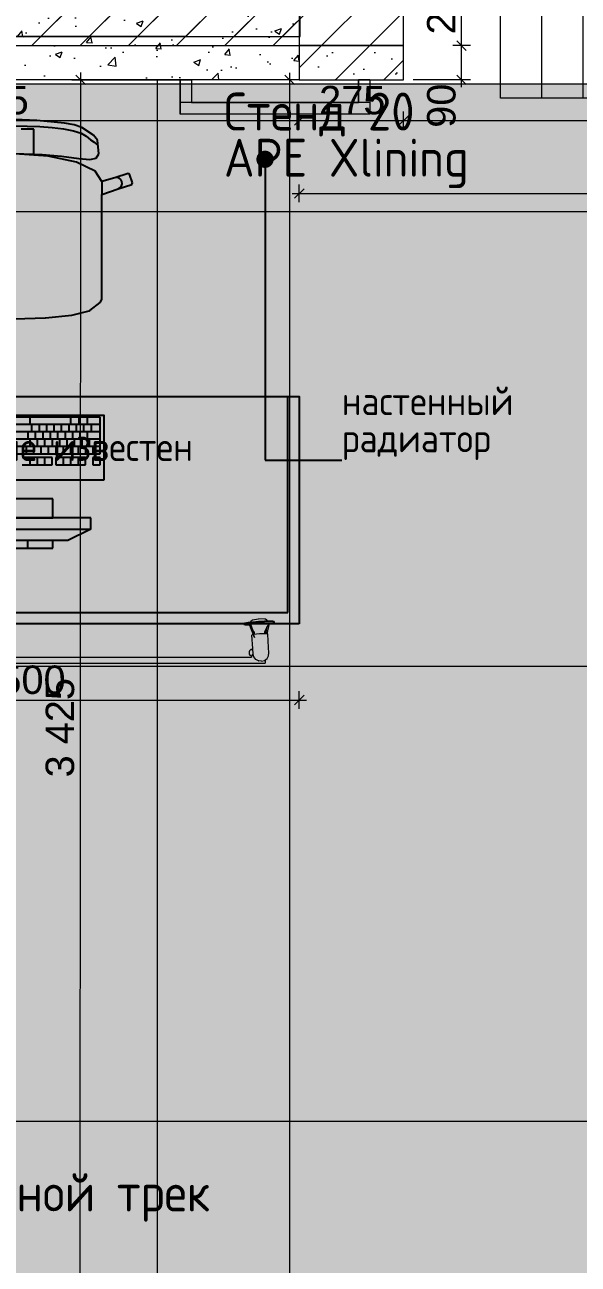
# Model space of a CAD drawing. Header units: millimetres. Extents: x 2336463 to 2579121, y 595385 to 778077.
# Drawn here: x 2483723 to 2485182, y 713837 to 717107 of the extents above; entities that cross this region are included whole.
import ezdxf

# ---------------------------------------------------------------- set-up
doc = ezdxf.new("R2010")
doc.units = ezdxf.units.MM
doc.header["$MEASUREMENT"] = 0
for name, color, linetype, lineweight, true_color in [('+ план экспозиций_Ном._пера__58', 7, 'Continuous', 5, 0xdf0000), ('+возводимые стены шриховка_Ном._пера__183', 7, 'Continuous', 0, 0xe8e8e8), ('+возводимые стены_Ном._пера__169', 7, 'Continuous', 5, 0x68b353), ('+комнаты_Ном._пера__177', 7, 'Continuous', 5, 0xf7e046), ('+обмер_Ном._пера__242', 7, 'Continuous', 13, 0x1b55b5), ('+потолки размеры_Ном._пера__242', 7, 'Continuous', 13, 0x1b55b5), ('+радиаторы_Ном._пера__58', 7, 'Continuous', 5, 0xdf0000), ('1 Планировка размеры_Ном._пера__242', 7, 'Continuous', 13, 0x1b55b5), ('MEP - Электрооборудование.ЭО_Ном._пера__58', 7, 'Continuous', 5, 0xdf0000), ('Интерьер - Мебель_Ном._пера__62', 7, 'Continuous', 25, 0xaaaaaa), ('Сантехника_Ном._пера__45', 7, 'Continuous', 0, 0x76a6fe), ('сит план_Ном._пера__87', 7, 'Continuous', 20, 0x6a6a6a)]:
    doc.layers.add(name, color=color, linetype=linetype, lineweight=lineweight, true_color=true_color)
for name, color, linetype in [('+возводимые стены', 7, 'Continuous'), ('+обмер', 7, 'Continuous'), ('1 Планировка размеры', 7, 'Continuous'), ('сит план', 7, 'Continuous')]:
    doc.layers.add(name, color=color, linetype=linetype)
for name, color, linetype, lineweight in [('+возводимые стены шриховка_Ном._пера__1', 7, 'Continuous', 13), ('+возводимые стены_Ном._пера__101', 252, 'Continuous', 5), ('+комнаты_Ном._пера__1', 7, 'Continuous', 13), ('+план полов_Ном._пера__1', 7, 'Continuous', 13), ('+радиаторы_Ном._пера__20', 1, 'Continuous', 0), ('MEP - Электрооборудование.ЭО_Ном._пера__1', 7, 'Continuous', 13), ('MEP - Электрооборудование.ЭО_Ном._пера__101', 252, 'Continuous', 5), ('сит план_Ном._пера__1', 7, 'Continuous', 13)]:
    doc.layers.add(name, color=color, linetype=linetype, lineweight=lineweight)
doc.styles.add('СГЕНЕРИР_СТИЛЬ_1', font='arial.ttf')
doc.styles.add('СГЕНЕРИР_СТИЛЬ_3', font='isocp.shx')
doc.styles.add('СГЕНЕРИР_СТИЛЬ_4', font='isocp.shx')
doc.dimstyles.new('СГЕНЕРИР_СТИЛЬ__1', dxfattribs={"dimtxt": 75, "dimasz": 23.75, "dimexe": 0.18, "dimexo": 300, "dimgap": 0, "dimtad": 1, "dimtih": 1, "dimtoh": 1, "dimdec": 0, "dimzin": 0, "dimdsep": 46, "dimtxsty": 'СГЕНЕРИР_СТИЛЬ_1', "dimblk": 'ARROWHEAD_6', "dimblk1": 'ARROWHEAD_6', "dimblk2": 'ARROWHEAD_6', "dimcen": 0.09, "dimclrd": 256, "dimclre": 256, "dimclrt": 256, "dimazin": 0, "dimtfac": 1, "dimtdec": 4, "dimtmove": 0, "dimatfit": 3, "dimfxl": 0, "dimtolj": 1, "dimtzin": 0, "dimarcsym": 0})
doc.dimstyles.new('СГЕНЕРИР_СТИЛЬ__11', dxfattribs={"dimtxt": 0.18, "dimasz": 91.2, "dimexe": 0.18, "dimexo": 0.0625, "dimgap": 0, "dimtad": 0, "dimtih": 1, "dimtoh": 1, "dimdec": 4, "dimzin": 0, "dimdsep": 46, "dimcen": 0.09, "dimadec": 0, "dimazin": 0, "dimtfac": 1, "dimtdec": 4, "dimtmove": 0, "dimatfit": 3, "dimldrblk": 'ARROWHEAD_11', "dimfxl": 0, "dimtolj": 1, "dimtzin": 0, "dimarcsym": 0})
doc.dimstyles.new('СГЕНЕРИР_СТИЛЬ__2', dxfattribs={"dimtxt": 75, "dimasz": 23.75, "dimexe": 0.18, "dimexo": 300, "dimgap": 0, "dimtad": 1, "dimdec": 0, "dimzin": 0, "dimdsep": 46, "dimtxsty": 'СГЕНЕРИР_СТИЛЬ_1', "dimblk": 'ARROWHEAD_6', "dimblk1": 'ARROWHEAD_6', "dimblk2": 'ARROWHEAD_6', "dimcen": 0.09, "dimclrd": 256, "dimclre": 256, "dimclrt": 256, "dimazin": 0, "dimtfac": 1, "dimtdec": 4, "dimtmove": 0, "dimatfit": 3, "dimfxl": 0, "dimtolj": 1, "dimtzin": 0, "dimarcsym": 0})
pattern_1 = [(45, (2086872.015, 585813.69), (-63.639609, 63.639609), [])]

# ---------------------------------------------------------------- blocks, each defined once
blk = doc.blocks.new('Стена_119', base_point=(2484722.1, 717051.7))
at = {"layer": 'сит план_Ном._пера__87', "linetype": 'Continuous', "lineweight": 20, "true_color": 0x6a6a6a}
h = blk.add_hatch(dxfattribs=at)
h.set_pattern_fill('Блоки_Бетонные_Эффективные', color=251, style=0, pattern_type=2)
h.set_pattern_definition(pattern_1)
h.paths.add_polyline_path([(2484722.1, 717441.7), (2483085.3, 717441.7), (2483085.3, 717051.7), (2484722.1, 717051.7)])
at = {"layer": 'сит план_Ном._пера__1', "color": 7, "linetype": 'Continuous', "lineweight": 13, "flags": 128}
for points in [[(2484722.1, 717051.7), (2484722.1, 717441.7)], [(2483085.3, 717051.7), (2484722.1, 717051.7)]]:
    blk.add_lwpolyline(points, dxfattribs=at)
blk = doc.blocks.new('Стена_123', base_point=(2484449, 717075.8))
at = {"layer": 'сит план_Ном._пера__87', "linetype": 'Continuous', "lineweight": 20, "true_color": 0x6a6a6a}
h = blk.add_hatch(dxfattribs=at)
h.set_pattern_fill('Блоки_Бетонные_Эффективные', color=251, style=0, pattern_type=2)
h.set_pattern_definition(pattern_1)
h.paths.add_polyline_path([(2484449, 717445.8), (2482402.3, 717445.8), (2482402.3, 717075.8), (2484449, 717075.8)])
at = {"layer": 'сит план_Ном._пера__1', "color": 7, "linetype": 'Continuous', "lineweight": 13, "flags": 128}
for points in [[(2484449, 717075.8), (2484449, 717445.8)], [(2482752.3, 717075.8), (2484449, 717075.8)]]:
    blk.add_lwpolyline(points, dxfattribs=at)
blk = doc.blocks.new('Стена_349', base_point=(2484447, 716961.3))
at = {"layer": '+возводимые стены_Ном._пера__169', "linetype": 'Continuous', "lineweight": 5, "true_color": 0x68b353}
h = blk.add_hatch(dxfattribs=at)
h.set_pattern_fill('Блоки_Бетонные_Эффективные', color=85, style=0, pattern_type=2)
h.set_pattern_definition(pattern_1)
h.paths.add_polyline_path([(2484447, 716961.3), (2484721.9, 716961.3), (2484721.9, 717051.3), (2484447, 717051.3)])
at = {"layer": '+возводимые стены_Ном._пера__101', "color": 252, "linetype": 'Continuous', "lineweight": 5, "flags": 128}
for points in [[(2484721.9, 717051.3), (2484447, 717051.3)], [(2484447, 717051.3), (2484447, 716961.3)], [(2484721.9, 716961.3), (2484721.9, 717051.3)], [(2484447, 716961.3), (2484721.9, 716961.3)]]:
    blk.add_lwpolyline(points, dxfattribs=at)
blk = doc.blocks.new('Индивидуальное Рабочее Место 25_2')
at = {"layer": 'Интерьер - Мебель_Ном._пера__62', "color": 253, "linetype": 'Continuous', "lineweight": 25, "true_color": 0xaaaaaa}
for p, q in [((-30, 0), (-1470, 0)), ((0, 0), (-30, 0)), ((0, -30), (0, 0)), ((-1470, -30), (-30, -30)), ((-30, -30), (-30, -600)), ((0, -600), (0, -30)), ((-610, -220), (-890, -220)), ((-850, -200), (-650, -200)), ((-650, -220), (-850, -220)), ((-716.7, -220), (-716.7, -200)), ((-650, -200), (-650, -220)), ((-550, -250), (-610, -220)), ((-950, -250), (-550, -250)), ((-550, -250), (-550, -280)), ((-550, -280), (-950, -280)), ((-850, -280), (-650, -280)), ((-650, -280), (-650, -330)), ((-650, -330), (-850, -330)), ((-730.4, -419.1), (-652.1, -419.1)), ((-710.8, -438.5), (-710.8, -419.1)), ((-691.2, -438.5), (-691.2, -419.1)), ((-671.7, -438.5), (-671.7, -419.1)), ((-652.1, -419.1), (-652.1, -438.5)), ((-642.3, -438.5), (-642.3, -419.1)), ((-642.3, -419.1), (-564, -419.1)), ((-622.7, -438.5), (-622.7, -419.1)), ((-603.1, -438.5), (-603.1, -419.1)), ((-583.5, -438.5), (-583.5, -419.1)), ((-564, -419.1), (-564, -438.5)), ((-544.4, -438.5), (-544.4, -419.1)), ((-544.4, -419.1), (-524.8, -419.1)), ((-524.8, -419.1), (-524.8, -438.5)), ((-818.5, -448.2), (-524.8, -448.2)), ((-652.1, -438.5), (-730.4, -438.5)), ((-720.6, -467.6), (-720.6, -448.2)), ((-701, -467.6), (-701, -448.2)), ((-681.5, -467.6), (-681.5, -448.2)), ((-661.9, -467.6), (-661.9, -448.2)), ((-564, -438.5), (-642.3, -438.5)), ((-642.3, -467.6), (-642.3, -448.2)), ((-622.7, -467.6), (-622.7, -448.2)), ((-603.1, -467.6), (-603.1, -448.2)), ((-583.5, -467.6), (-583.5, -448.2)), ((-564, -467.6), (-564, -448.2)), ((-524.8, -438.5), (-544.4, -438.5)), ((-544.4, -467.6), (-544.4, -448.2)), ((-524.8, -448.2), (-524.8, -545.2)), ((-524.8, -467.6), (-818.5, -467.6)), ((-524.8, -487), (-794.1, -487)), ((-715.7, -506.4), (-715.7, -487)), ((-710.8, -487), (-710.8, -467.6)), ((-696.1, -506.4), (-696.1, -487)), ((-691.2, -487), (-691.2, -467.6)), ((-676.6, -506.4), (-676.6, -487)), ((-671.7, -487), (-671.7, -467.6)), ((-657, -506.4), (-657, -487)), ((-652.1, -487), (-652.1, -467.6)), ((-637.4, -506.4), (-637.4, -487)), ((-632.5, -487), (-632.5, -467.6)), ((-617.8, -506.4), (-617.8, -487)), ((-612.9, -487), (-612.9, -467.6)), ((-598.2, -506.4), (-598.2, -487)), ((-593.3, -487), (-593.3, -467.6)), ((-578.6, -506.4), (-578.6, -487)), ((-573.8, -487), (-573.8, -467.6)), ((-559.1, -506.4), (-559.1, -487)), ((-554.2, -487), (-554.2, -467.6)), ((-524.8, -506.4), (-818.5, -506.4)), ((-705.9, -525.8), (-705.9, -506.4)), ((-686.4, -525.8), (-686.4, -506.4)), ((-666.8, -525.8), (-666.8, -506.4)), ((-647.2, -525.8), (-647.2, -506.4)), ((-627.6, -525.8), (-627.6, -506.4)), ((-608, -525.8), (-608, -506.4)), ((-588.4, -525.8), (-588.4, -506.4)), ((-568.9, -525.8), (-568.9, -506.4)), ((-549.3, -525.8), (-549.3, -506.4)), ((-524.8, -525.8), (-818.5, -525.8)), ((-524.8, -545.2), (-818.5, -545.2)), ((-710.8, -545.2), (-710.8, -525.8)), ((-603.1, -545.2), (-603.1, -525.8)), ((-581.1, -545.2), (-581.1, -525.8)), ((-559.1, -545.2), (-559.1, -525.8)), ((-30, -600), (0, -600)), ((-750, -805), (-670, -807.5)), ((-670, -807.5), (-668.9, -807.6)), ((-668.9, -807.6), (-600.1, -814.7)), ((-600.1, -814.7), (-554.2, -825.4)), ((-554.2, -825.4), (-552.1, -826.3)), ((-552.1, -826.3), (-525.3, -847.4)), ((-525.3, -847.4), (-520.7, -856)), ((-520.7, -856), (-520.7, -887.1)), ((-520.7, -887.1), (-520.7, -923.2)), ((-520.7, -923.2), (-520.7, -1132.3)), ((-520.7, -1166.5), (-520.7, -1132.3)), ((-520.7, -1132.3), (-477.4, -1148)), ((-520.8, -1166.7), (-538.2, -1194.6)), ((-520.7, -1166.5), (-520.8, -1166.7)), ((-486.7, -1176.4), (-520.8, -1166.7)), ((-480.8, -1177.1), (-486.7, -1176.4)), ((-451.3, -1187.8), (-486.7, -1176.4)), ((-475.2, -1175.5), (-480.8, -1177.1)), ((-477.4, -1148), (-472.2, -1150.8)), ((-477.4, -1148), (-441.9, -1159.4)), ((-470.5, -1171.9), (-475.2, -1175.5)), ((-472.2, -1150.8), (-468.6, -1155.4)), ((-467.7, -1166.8), (-470.5, -1171.9)), ((-468.6, -1155.4), (-467, -1161)), ((-467, -1161), (-467.7, -1166.8)), ((-440, -1163.1), (-447.5, -1185.9)), ((-441.9, -1159.4), (-440, -1163.1)), ((-538.2, -1194.6), (-587.9, -1218.4)), ((-447.5, -1185.9), (-451.3, -1187.8)), ((-699.7, -1236.6), (-750, -1239.8)), ((-750, -1240.5), (-677.7, -1238.2)), ((-662.3, -1234.2), (-699.7, -1236.6)), ((-699.7, -1236.6), (-699.7, -1275.3)), ((-677.7, -1238.2), (-626.8, -1233.5)), ((-587.9, -1218.4), (-662.3, -1234.2)), ((-626.8, -1233.5), (-581.5, -1227.7)), ((-581.5, -1227.7), (-552.5, -1225.1)), ((-552.5, -1225.1), (-535.3, -1228.1)), ((-535.3, -1228.1), (-528.6, -1239.7)), ((-528.6, -1239.7), (-531.9, -1275.8)), ((-550.3, -1276.5), (-541.2, -1270.4)), ((-541.2, -1270.4), (-535, -1265.2)), ((-535, -1265.2), (-531.2, -1262.6)), ((-699.7, -1305.3), (-733.1, -1305.3)), ((-699.7, -1275.3), (-699.7, -1305.3)), ((-651.5, -1309.2), (-621.5, -1305.5)), ((-621.5, -1305.5), (-595.5, -1300.5)), ((-595.5, -1300.5), (-575.2, -1294.3)), ((-575.2, -1294.3), (-562, -1286.6)), ((-542.4, -1289), (-573.5, -1309)), ((-562, -1286.6), (-550.3, -1276.5)), ((-531.9, -1275.8), (-542.4, -1289)), ((-750, -1313.6), (-717.3, -1313.2)), ((-692.5, -1328.1), (-750, -1330.2)), ((-717.3, -1313.2), (-683.9, -1311.7)), ((-619.3, -1321.1), (-692.5, -1328.1)), ((-683.9, -1311.7), (-651.5, -1309.2)), ((-593.4, -1316.3), (-619.3, -1321.1)), ((-573.5, -1309), (-593.4, -1316.3))]:
    blk.add_line(p, q, dxfattribs=at)
at = {"layer": 'Интерьер - Мебель_Ном._пера__62', "color": 253, "linetype": 'Continuous', "lineweight": 25, "true_color": 0xaaaaaa, "flags": 128}
for points in [[(0, 0), (-1500, 0), (-1500, -600), (0, -600)], [(-515, -380), (-515, -550), (-985, -550), (-985, -380)]]:
    blk.add_lwpolyline(points, close=True, dxfattribs=at)
blk = doc.blocks.new('Радиатор Чугунный 25')
at = {"layer": '+радиаторы_Ном._пера__58', "color": 12, "linetype": 'Continuous', "lineweight": 5, "true_color": 0xdf0000}
for p, q in [((0, 300), (1200, 300)), ((0, 0), (0, 300)), ((109.1, 0), (109.1, 300)), ((218.2, 0), (218.2, 300)), ((327.3, 0), (327.3, 300)), ((436.4, 0), (436.4, 300)), ((545.5, 0), (545.5, 300)), ((654.5, 0), (654.5, 300)), ((763.6, 0), (763.6, 300)), ((872.7, 0), (872.7, 300)), ((981.8, 0), (981.8, 300)), ((1090.9, 0), (1090.9, 300)), ((1200, 0), (1200, 300)), ((0, 0), (1200, 0))]:
    blk.add_line(p, q, dxfattribs=at)
blk = doc.blocks.new('Радиатор с Горизонтальными Трубами 25')
at = {"layer": '+радиаторы_Ном._пера__58', "color": 12, "linetype": 'Continuous', "lineweight": 5, "true_color": 0xdf0000}
for p, q in [((0, 90), (0, 0)), ((0, 90), (30, 90)), ((30, 90), (30, 30)), ((470, 90), (470, 30)), ((470, 90), (500, 90)), ((500, 90), (500, 0)), ((0, 30), (500, 30)), ((0, 0), (500, 0))]:
    blk.add_line(p, q, dxfattribs=at)
at = {"layer": '+радиаторы_Ном._пера__58', "color": 12, "linetype": 'Continuous', "lineweight": 5, "true_color": 0xdf0000, "flags": 128}
blk.add_lwpolyline([(0, 90), (0, 0), (500, 0), (500, 90), (470, 90), (470, 30), (30, 30), (30, 90)], close=True, dxfattribs=at)
blk = doc.blocks.new('Набор Источников Света Настенный 25_3')
at = {"layer": 'MEP - Электрооборудование.ЭО_Ном._пера__58', "color": 12, "linetype": 'Continuous', "lineweight": 5, "true_color": 0xdf0000}
for p, q in [((2500, 0), (-2500, 0)), ((-2508.7, -19.6), (-2509.8, -27.7)), ((-2509.8, -27.7), (-2508.8, -41.6)), ((-2504.6, -12.5), (-2508.7, -19.6)), ((-2498.2, -7.5), (-2504.6, -12.5)), ((-2500, -8), (-2500, 0)), ((-2500, -8.9), (-2500, -8)), ((-2497.6, -7.2), (-2498.2, -7.5)), ((-2490.2, -5.3), (-2497.6, -7.2)), ((-2490.2, -5.3), (-2482.8, -6.2)), ((-2482.1, -6.4), (-2482.8, -6.2)), ((-2482.1, -6.4), (-2475, -10.4)), ((-2475, -10.4), (-2470, -16.9)), ((-2470, -16.9), (-2467.9, -24.8)), ((-2467.1, -22.9), (-2467.9, -25.1)), ((-2467.9, -24.8), (-2466.9, -38.7)), ((-2467.4, -32.3), (-2466.3, -34.2)), ((-2465.4, -20.9), (-2467.1, -22.9)), ((-2466, -20), (-2463.3, -20)), ((-2463.3, -20), (-2465.4, -20.9)), ((-829.7, -16), (-2463.6, -16)), ((-2463.6, -20), (-2463.6, -16)), ((-2461.2, -20.3), (-2463.3, -20)), ((-2459.3, -21.8), (-2461.2, -20.3)), ((-2457.9, -24.2), (-2459.3, -21.8)), ((-2458.5, -33.1), (-2457.5, -30.3)), ((-2457.3, -27.2), (-2457.9, -24.2)), ((-2457.5, -30.3), (-2457.3, -27.2)), ((-2508.8, -41.6), (-2506.4, -77.3)), ((-2467.1, -36), (-2462.2, -36)), ((-2466.9, -38.7), (-2464.5, -74.4)), ((-2466.3, -34.2), (-2464.4, -35.7)), ((-2464.4, -35.7), (-2462.2, -36)), ((-2462.2, -36), (-2460.2, -35.1)), ((-2460.2, -35.1), (-2458.5, -33.1)), ((-2510.5, -105.4), (-2504, -77.8)), ((-2504.2, -94.8), (-2507.4, -99.5)), ((-2506.4, -77.3), (-2506.4, -77.4)), ((-2506.4, -77.4), (-2504.6, -77.8)), ((-2501.4, -77.9), (-2505.3, -96.4)), ((-2504.6, -77.8), (-2499.9, -78)), ((-2500.7, -77.9), (-2504.3, -95)), ((-2498.5, -83.2), (-2504.2, -94.8)), ((-2499.9, -78), (-2493, -77.8)), ((-2498.2, -77.9), (-2498.5, -83.2)), ((-2493, -77.8), (-2485, -77.4)), ((-2485, -77.4), (-2477, -76.7)), ((-2477, -76.7), (-2471.1, -76)), ((-2472.6, -76.2), (-2471.5, -81.3)), ((-2457.8, -105.4), (-2471.7, -68.2)), ((-2471.5, -81.3), (-2467.3, -87.7)), ((-2471.3, -76), (-2461.1, -105.4)), ((-2457.1, -105.3), (-2470.8, -68.6)), ((-2468.2, -75.5), (-2465.9, -75.1)), ((-2465.9, -75.1), (-2464.5, -74.5)), ((-2464.5, -74.4), (-2464.5, -74.5)), ((-2520.7, -106.8), (-2523.4, -108)), ((-2523.4, -108), (-2520, -108.9)), ((-2523.2, -110), (-2523.4, -108)), ((-2523.2, -110), (-2519.8, -110.9)), ((-2512.3, -105.3), (-2520.7, -106.8)), ((-2520, -108.9), (-2511, -109.2)), ((-2519.8, -110.9), (-2510.9, -111.2)), ((-2510.4, -105), (-2512.3, -105.3)), ((-2511, -109.2), (-2497.9, -108.9)), ((-2510.9, -111.2), (-2497.7, -110.9)), ((-2508, -105.4), (-2510.5, -105.4)), ((-2507.4, -99.5), (-2508.3, -103.2)), ((-2508.3, -103.2), (-2507.9, -107)), ((-2506.4, -111.1), (-2504, -114.1)), ((-2504, -114.1), (-2500.5, -116.2)), ((-2500.5, -116.2), (-2499, -116.6)), ((-2499, -116.6), (-2482.6, -117.7)), ((-2497.9, -108.9), (-2482.5, -108)), ((-2497.7, -110.9), (-2482.4, -110)), ((-2466.3, -114.3), (-2482.6, -117.7)), ((-2482.5, -108), (-2467.3, -106.8)), ((-2482.4, -110), (-2467.2, -108.7)), ((-2467.3, -106.8), (-2454.6, -105.3)), ((-2467.2, -108.7), (-2454.5, -107.3)), ((-2466.3, -114.3), (-2465.1, -113.8)), ((-2462, -111.2), (-2465.1, -113.8)), ((-2460, -107.9), (-2462, -111.2)), ((-2461.1, -105.4), (-2457.8, -105.4)), ((-2455.9, -101.4), (-2458.6, -101.4)), ((-2457.1, -105.3), (-2457.8, -105.4)), ((-2447, -101.7), (-2455.9, -101.4)), ((-2454.6, -105.3), (-2446.3, -103.8)), ((-2454.5, -107.3), (-2446.1, -105.8)), ((-2443.6, -102.5), (-2447, -101.7)), ((-2446.3, -103.8), (-2443.6, -102.5)), ((-2446.1, -105.8), (-2443.4, -104.5)), ((-2443.4, -104.5), (-2443.6, -102.5))]:
    blk.add_line(p, q, dxfattribs=at)
blk = doc.blocks.new('*D2539', base_point=(2086872, 585813.7))
at = {"layer": '+обмер_Ном._пера__242', "color": 152, "linetype": 'Continuous', "lineweight": 13, "true_color": 0x1b55b5}
for p, q in [((2483882.9, 716949.2), (2483857.9, 716974.2)), ((2483870.4, 716980.4), (2483870.4, 716961.7)), ((2483846.9, 716961.7), (2484147, 716961.5)), ((2483870.4, 716961.7), (2483867.9, 713537)), ((2483880.4, 713524.5), (2483855.4, 713549.5)), ((2483744, 713537.1), (2483891.4, 713537)), ((2483867.9, 713537), (2483867.5, 712937))]:
    blk.add_line(p, q, dxfattribs=at)
at = {"layer": '+обмер_Ном._пера__242', "color": 152, "lineweight": 13, "true_color": 0x1b55b5, "insert": (2483854.1, 715121.1), "char_height": 75, "attachment_point": 7, "rotation": 89.959, "style": 'СГЕНЕРИР_СТИЛЬ_1'}
blk.add_mtext('\\A1;{\\pql;\\fArial|b0|i0|c204|p38;3\xa0425}', dxfattribs=at)
blk = doc.blocks.new('ARROWHEAD_6')
at = {"color": 0, "linetype": 'Continuous', "lineweight": 0}
for p, q in [((0, 0), (-1, 0)), ((-0.5, -0.5), (0.5, 0.5))]:
    blk.add_line(p, q, dxfattribs=at)
blk = doc.blocks.new('*D2547', base_point=(2086872, 585813.7))
at = {"layer": '+обмер_Ном._пера__242', "color": 152, "linetype": 'Continuous', "lineweight": 13, "true_color": 0x1b55b5}
for p, q in [((2482752.3, 716830.9), (2482752.3, 716877.8)), ((2484447, 716830.9), (2484447, 716877.8)), ((2482764.8, 716866.9), (2482739.8, 716841.9)), ((2482752.3, 716854.4), (2484447, 716854.4)), ((2484459.5, 716866.9), (2484434.5, 716841.9))]:
    blk.add_line(p, q, dxfattribs=at)
at = {"layer": '+обмер_Ном._пера__242', "color": 152, "lineweight": 13, "true_color": 0x1b55b5, "insert": (2483471.4, 716869.4), "char_height": 75, "attachment_point": 7, "style": 'СГЕНЕРИР_СТИЛЬ_1'}
blk.add_mtext('\\A1;{\\pql;\\fArial|b0|i0|c204|p38;1\xa0695}', dxfattribs=at)
blk = doc.blocks.new('*D2548', base_point=(2086872, 585813.7))
at = {"layer": '+обмер_Ном._пера__242', "color": 152, "linetype": 'Continuous', "lineweight": 13, "true_color": 0x1b55b5}
for p, q in [((2484447, 716830.9), (2484447, 716877.8)), ((2484722.1, 716830.9), (2484722.1, 716877.8)), ((2484459.5, 716866.9), (2484434.5, 716841.9)), ((2484447, 716854.4), (2484722.1, 716854.4)), ((2484734.6, 716866.9), (2484709.6, 716841.9))]:
    blk.add_line(p, q, dxfattribs=at)
at = {"layer": '+обмер_Ном._пера__242', "color": 152, "lineweight": 13, "true_color": 0x1b55b5, "insert": (2484499.2, 716869.4), "char_height": 75, "attachment_point": 7, "style": 'СГЕНЕРИР_СТИЛЬ_1'}
blk.add_mtext('\\A1;{\\pql;\\fArial|b0|i0|c204|p38;275}', dxfattribs=at)
blk = doc.blocks.new('*D2549', base_point=(2086872, 585813.7))
at = {"layer": '+обмер_Ном._пера__242', "color": 152, "linetype": 'Continuous', "lineweight": 13, "true_color": 0x1b55b5}
for p, q in [((2484722.1, 716830.9), (2484722.1, 716877.8)), ((2486382.1, 716830.9), (2486382.1, 716877.8)), ((2484734.6, 716866.9), (2484709.6, 716841.9)), ((2484722.1, 716854.4), (2486382.1, 716854.4)), ((2486394.6, 716866.9), (2486369.6, 716841.9))]:
    blk.add_line(p, q, dxfattribs=at)
at = {"layer": '+обмер_Ном._пера__242', "color": 152, "lineweight": 13, "true_color": 0x1b55b5, "insert": (2485423.9, 716869.4), "char_height": 75, "attachment_point": 7, "style": 'СГЕНЕРИР_СТИЛЬ_1'}
blk.add_mtext('\\A1;{\\pql;\\fArial|b0|i0|c204|p38;1\xa0660}', dxfattribs=at)
blk = doc.blocks.new('*D2553', base_point=(2086872, 585813.7))
at = {"layer": '+обмер_Ном._пера__242', "color": 152, "linetype": 'Continuous', "lineweight": 13, "true_color": 0x1b55b5}
for p, q in [((2483085.6, 716948.8), (2483060.6, 716973.8)), ((2483073.1, 716961.3), (2483073.1, 716980)), ((2484147, 716961.3), (2483049.6, 716961.3)), ((2483073.1, 716570.8), (2483073.1, 716961.3)), ((2483060.6, 716583.3), (2483085.6, 716558.3)), ((2483096.5, 716570.8), (2483049.6, 716570.8)), ((2483073.1, 716552), (2483073.1, 716570.8))]:
    blk.add_line(p, q, dxfattribs=at)
at = {"layer": '+обмер_Ном._пера__242', "color": 152, "lineweight": 13, "true_color": 0x1b55b5, "insert": (2483058.1, 716680.7), "char_height": 75, "attachment_point": 7, "rotation": 90, "style": 'СГЕНЕРИР_СТИЛЬ_1'}
blk.add_mtext('\\A1;{\\pql;\\fArial|b0|i0|c204|p38;390}', dxfattribs=at)
blk = doc.blocks.new('*D2605', base_point=(2086872, 585813.7))
at = {"layer": '+обмер_Ном._пера__242', "color": 152, "linetype": 'Continuous', "lineweight": 13, "true_color": 0x1b55b5}
for p, q in [((2484434.1, 716948.8), (2484409.1, 716973.8)), ((2484421.6, 716961.3), (2484421.6, 716980)), ((2484445.1, 716961.3), (2484398.2, 716961.3)), ((2484421.6, 709137.7), (2484421.6, 716961.3)), ((2484445.1, 709137.7), (2484207.3, 709137.7)), ((2484409.1, 709150.2), (2484434.1, 709125.2)), ((2484421.6, 709118.9), (2484421.6, 709137.7))]:
    blk.add_line(p, q, dxfattribs=at)
at = {"layer": '+обмер_Ном._пера__242', "color": 152, "lineweight": 13, "true_color": 0x1b55b5, "insert": (2484406.6, 712921.2), "char_height": 75, "attachment_point": 7, "rotation": 90, "style": 'СГЕНЕРИР_СТИЛЬ_1'}
blk.add_mtext('\\A1;{\\pql;\\fArial|b0|i0|c204|p38;7\xa0824}', dxfattribs=at)
blk = doc.blocks.new('*D3029', base_point=(2086872, 585813.7))
at = {"layer": '+обмер_Ном._пера__242', "color": 152, "linetype": 'Continuous', "lineweight": 13, "true_color": 0x1b55b5}
for p, q in [((2484898.3, 717051.7), (2484851.5, 717051.7)), ((2484862.4, 717064.2), (2484887.4, 717039.2)), ((2484874.9, 716961.3), (2484874.9, 717051.7)), ((2484862.4, 716973.8), (2484887.4, 716948.8)), ((2484898.3, 716961.3), (2484747, 716961.3)), ((2484874.9, 716942.5), (2484874.9, 716961.3))]:
    blk.add_line(p, q, dxfattribs=at)
at = {"layer": '+обмер_Ном._пера__242', "color": 152, "lineweight": 13, "true_color": 0x1b55b5, "insert": (2484859.9, 716835), "char_height": 75, "attachment_point": 7, "rotation": 90, "style": 'СГЕНЕРИР_СТИЛЬ_1'}
blk.add_mtext('\\A1;{\\pql;\\fArial|b0|i0|c204|p38;90}', dxfattribs=at)
blk = doc.blocks.new('*D3030', base_point=(2086872, 585813.7))
at = {"layer": '+обмер_Ном._пера__242', "color": 152, "linetype": 'Continuous', "lineweight": 13, "true_color": 0x1b55b5}
for p, q in [((2484874.9, 717281.3), (2484874.9, 717300.1)), ((2484898.3, 717281.3), (2484851.5, 717281.3)), ((2484887.4, 717268.8), (2484862.4, 717293.8)), ((2484874.9, 717051.7), (2484874.9, 717281.3)), ((2484898.3, 717051.7), (2484851.5, 717051.7)), ((2484862.4, 717064.2), (2484887.4, 717039.2))]:
    blk.add_line(p, q, dxfattribs=at)
at = {"layer": '+обмер_Ном._пера__242', "color": 152, "lineweight": 13, "true_color": 0x1b55b5, "insert": (2484859.9, 717081.2), "char_height": 75, "attachment_point": 7, "rotation": 90, "style": 'СГЕНЕРИР_СТИЛЬ_1'}
blk.add_mtext('\\A1;{\\pql;\\fArial|b0|i0|c204|p38;230}', dxfattribs=at)
blk = doc.blocks.new('*D3034', base_point=(2086872, 585813.7))
at = {"layer": '+обмер_Ном._пера__242', "color": 152, "linetype": 'Continuous', "lineweight": 13, "true_color": 0x1b55b5}
for p, q in [((2484149, 717075.8), (2481403.5, 717075.8)), ((2481439.4, 717063.3), (2481414.4, 717088.3)), ((2481426.9, 717075.8), (2481426.9, 717094.6)), ((2481426.9, 712830.7), (2481426.9, 717075.8)), ((2481450.4, 712830.7), (2481403.5, 712830.7)), ((2481414.4, 712843.2), (2481439.4, 712818.2))]:
    blk.add_line(p, q, dxfattribs=at)
at = {"layer": '+обмер_Ном._пера__242', "color": 152, "lineweight": 13, "true_color": 0x1b55b5, "insert": (2481411.9, 714825), "char_height": 75, "attachment_point": 7, "rotation": 90, "style": 'СГЕНЕРИР_СТИЛЬ_1'}
blk.add_mtext('\\A1;{\\pql;\\fArial|b0|i0|c204|p38;4\xa0245}', dxfattribs=at)
blk = doc.blocks.new('*D3038', base_point=(2086872, 585813.7))
at = {"layer": '+обмер_Ном._пера__242', "color": 152, "linetype": 'Continuous', "lineweight": 13, "true_color": 0x1b55b5}
for p, q in [((2484447, 716638.3), (2484447, 716685.2)), ((2486382.1, 716638.3), (2486382.1, 716685.2)), ((2484428.2, 716661.7), (2484447, 716661.7)), ((2484459.5, 716674.2), (2484434.5, 716649.2)), ((2484447, 716661.7), (2486382.1, 716661.7)), ((2486369.6, 716649.2), (2486394.6, 716674.2)), ((2486382.1, 716661.7), (2486400.9, 716661.7))]:
    blk.add_line(p, q, dxfattribs=at)
at = {"layer": '+обмер_Ном._пера__242', "color": 152, "lineweight": 13, "true_color": 0x1b55b5, "insert": (2485286.3, 716676.7), "char_height": 75, "attachment_point": 7, "style": 'СГЕНЕРИР_СТИЛЬ_1'}
blk.add_mtext('\\A1;{\\pql;\\fArial|b0|i0|c204|p38;1\xa0935}', dxfattribs=at)
blk = doc.blocks.new('*D3107', base_point=(2086872, 585813.7))
at = {"layer": '1 Планировка размеры_Ном._пера__242', "color": 152, "linetype": 'Continuous', "lineweight": 13, "true_color": 0x1b55b5}
for p, q in [((2482959.5, 715337.7), (2482934.5, 715312.7)), ((2482947, 715301.7), (2482947, 715348.6)), ((2484434.5, 715312.7), (2484459.5, 715337.7)), ((2484447, 715301.7), (2484447, 715348.6)), ((2482928.2, 715325.2), (2482947, 715325.2)), ((2482947, 715325.2), (2484447, 715325.2)), ((2484447, 715325.2), (2484465.7, 715325.2))]:
    blk.add_line(p, q, dxfattribs=at)
at = {"layer": '1 Планировка размеры_Ном._пера__242', "color": 152, "lineweight": 13, "true_color": 0x1b55b5, "insert": (2483568.7, 715340.2), "char_height": 75, "attachment_point": 7, "style": 'СГЕНЕРИР_СТИЛЬ_1'}
blk.add_mtext('\\A1;{\\pql;\\fArial|b0|i0|c204|p38;1\xa0500}', dxfattribs=at)
blk = doc.blocks.new('ARROWHEAD_11')
at = {"color": 0, "linetype": 'Continuous', "lineweight": 0}
blk.add_line((0, 0), (-1, 0), dxfattribs=at)
at = {"color": 0, "linetype": 'Continuous', "lineweight": 0, "const_width": 0.25, "flags": 128}
blk.add_lwpolyline([(-0.125, 0, 1), (0.125, 0, 1)], format="xyb", close=True, dxfattribs=at)

msp = doc.modelspace()

# ---------------------------------------------------------------- hatches: boundary and pattern name
at = {"layer": '+возводимые стены шриховка_Ном._пера__183', "linetype": 'Continuous', "lineweight": 0, "true_color": 0xe8e8e8}
h = msp.add_hatch(dxfattribs=at)
h.set_pattern_fill('Штукатурка__Гипс_01', color=254, style=0, pattern_type=2)
h.set_pattern_definition([(45, (2086872.015, 585988.686), (-55.684659, 55.684659), [0, -52.5, 0, -78.75]), (110, (2087047.015, 585988.686), (74.000794, 26.934086), [0, -38.5, 0, -66.5])])
h.paths.add_polyline_path([(2484447, 716961.3), (2484722.1, 716961.3), (2484722.1, 717051.7), (2484447, 717051.7)])
at = {"layer": '+комнаты_Ном._пера__177', "linetype": 'Continuous', "lineweight": 0, "true_color": 0x3d3811}
h = msp.add_hatch(color=48, dxfattribs=at)
h.paths.add_polyline_path([(2480886.4, 712830.7), (2480886.4, 717258.1), (2482252.3, 717258.1), (2482252.3, 716570.8), (2482752.4, 716570.8), (2482752.4, 716951.3), (2489496.3, 716951.3), (2489496.3, 712245.1), (2487348.3, 712245.1), (2487348.3, 712127), (2483444.5, 712127), (2482994, 712127), (2481140.3, 712127), (2481140.3, 712597.5), (2481140.3, 712830.7)])
h.paths.add_polyline_path([(2482703.1, 713805.5), (2482703.1, 712597.5), (2482994, 712597.5), (2482994, 712937.3), (2483444.5, 712937.3), (2483444.5, 713537.3), (2483003.3, 713537.3), (2483003.3, 713805.5)], flags=0)
at = {"layer": '+план полов_Ном._пера__1', "linetype": 'Continuous', "lineweight": 13}
h = msp.add_hatch(dxfattribs=at)
h.set_pattern_fill('Сетка_1200х1200', style=0, pattern_type=2)
h.set_pattern_definition([(0, (2086872, 585813.7), (0, 1200), []), (90, (2086872, 585813.7), (-1200, 0), [])])
h.paths.add_polyline_path([(2478948.1, 710628.3), (2478948.1, 710879.9), (2473847.1, 710879.9), (2473847.1, 712656.4), (2473848.4, 712656.4), (2473848.4, 713484.4), (2474150.3, 713484.4), (2474150.3, 713861), (2474150.3, 714834.8), (2474655.3, 714834.8), (2474655.3, 715512.1), (2474052.4, 715512.1), (2474052.4, 716500.4), (2474050.3, 716500.4), (2474050.3, 716965.8), (2477335.2, 716965.8), (2477335.2, 717312), (2479008.9, 717312), (2479008.9, 716985.8), (2479267.2, 716985.8), (2480877.3, 716985.8), (2480877.3, 717315.8), (2482252.3, 717315.8), (2482252.3, 716570.8), (2482755, 716570.8), (2482755, 716961), (2484448.1, 716961), (2484727.4, 716961), (2484727.4, 717281.3), (2486379.8, 717281.3), (2486379.8, 716944.3), (2486588.1, 716944.3), (2486588.1, 716945.3), (2489504.9, 716945.3), (2489504.9, 712656.7), (2489504.9, 712245.1), (2487540, 712245.1), (2487540, 712245.9), (2487348.6, 712245.9), (2485984.9, 712245.9), (2485984.9, 712125.1), (2487348.6, 712125.1), (2487348.6, 711366.5), (2487540, 711366.5), (2487579.8, 711366.5), (2487579.8, 709148.7), (2487579.8, 709135.4), (2485986.6, 709135.4), (2485986.6, 708847.9), (2485986.7, 708847.9), (2485986.7, 701807.7), (2485986.7, 701507.1), (2485986.7, 697660.1), (2485988, 697660.1), (2485988, 694310.7), (2485986.7, 694310.7), (2485986.7, 694010.7), (2487589.3, 694010.7), (2487589.3, 690742.6), (2487516.5, 690736.1, -0.000118), (2487516.6, 690735.6), (2487587.2, 690742.4, -0.000396), (2487587.3, 690740.2, -0.342625), (2486386.8, 689334.6, -0.000421), (2486384.5, 689334.3), (2486384.8, 689332.2), (2483593.3, 689332.2), (2479499.4, 689332.2), (2478989.4, 689332.2), (2478989.4, 690566.8), (2478899.4, 690566.8), (2478899.4, 692071.8), (2479409.7, 692071.8), (2479409.7, 692610.8), (2478994.4, 692610.8), (2478994.4, 693615.4), (2479499.4, 693615.4), (2481099.4, 693615.4), (2481099.4, 694103.2), (2482744.3, 694103.2), (2482744.3, 693615.4), (2483349.3, 693615.4), (2483349.3, 694010.7), (2484745.7, 694010.7), (2484745.7, 697660.1), (2484747.1, 697660.1), (2484747.1, 701507.1), (2484747.1, 702214.4), (2483392.7, 702214.4), (2483392.7, 704178), (2482933.1, 704178), (2482698.2, 704178), (2482698.2, 701224.7), (2481074.4, 701224.7), (2481074.4, 704011), (2480462.2, 704011), (2480462.2, 703617), (2479416.3, 703617), (2479416.3, 703616.4), (2478567.2, 703616.4), (2478567.2, 703599.4), (2475467.2, 703599.4), (2475467.2, 705401.1), (2473877.2, 705401.1), (2473877.2, 706611.6), (2474188.4, 706611.6), (2474188.4, 707984.1), (2473844.2, 707984.1), (2473844.2, 710628.3)])
h.paths.add_polyline_path([(2480553.3, 710237), (2480841.9, 710237), (2480841.9, 708271.4), (2480841.9, 707227.4), (2480841.9, 706912.3), (2481733.8, 706912.3), (2481733.8, 706985.3), (2482661.5, 706985.3), (2482661.5, 706602.6), (2482663.2, 706602.6), (2482663.2, 705692.7), (2482659.9, 705692.7), (2482659.9, 705398.6), (2484744.3, 705398.6), (2484744.3, 709982), (2482588.8, 709982), (2482588.8, 709923.7), (2481714, 709923.7), (2481714, 709985.2), (2481141.6, 709985.2), (2481141.6, 711620.7), (2481680.9, 711620.7), (2482703.1, 711620.7), (2482703.1, 712596), (2483444, 712596), (2483444, 712927.6), (2483445.7, 712927.6), (2483445.7, 713531.8), (2483445.7, 713808), (2482903.2, 713808), (2482903.2, 713811.3), (2481333.2, 713811.3), (2481333.2, 713812.6), (2481143.2, 713812.6), (2481143.2, 712830.7), (2480842.6, 712830.7), (2480842.6, 711636.4), (2480842.3, 711636.4), (2480842.3, 711256.1), (2480553.3, 711256.1)], flags=0)
h.paths.add_polyline_path([(2482903.2, 716167.8), (2482903.2, 716167.4), (2482932, 716167.4), (2482932, 716167.8)], flags=0)
at = {"layer": 'сит план_Ном._пера__1', "linetype": 'Continuous', "lineweight": 13}
h = msp.add_hatch(dxfattribs=at)
h.set_pattern_fill('AR_CONC', style=0, pattern_type=2)
h.set_pattern_definition([(50, (2086872.01, 585813.69), (-182.18467, 15.939086), [19.05, -209.55]), (355, (2086872.01, 585813.69), (-35.24342, 191.056845), [15.24, -167.640584]), (100.451445, (2086887.2, 585812.36), (146.94125, 175.11775), [16.19001, -178.090245]), (46.1842, (2086872.01, 585864.49), (-271.07904, 42.04233), [28.575, -314.325]), (96.63556, (2086894.6, 585860.98), (237.40413, 247.42612), [24.28502, -267.1356]), (351.18415, (2086872.01, 585864.49), (237.40413, 247.42612), [22.85997, -251.45973]), (21, (2086897.41, 585851.79), (-151.61439, 102.2652), [19.05, -209.55]), (326, (2086897.41, 585851.79), (61.80203, 184.18797), [15.24, -167.64]), (71.451445, (2086910.05, 585843.26), (213.41642, 81.92277), [16.19001, -178.08994]), (37.5, (2086872.015, 585813.686), (3.088603, 84.555039), [0, -165.608, 0, -170.18, 0, -168.275]), (7.5, (2086872.015, 585813.69), (66.819663, 100.180575), [0, -97.028, 0, -161.798, 0, -64.135]), (327.5, (2086815.37, 585813.686), (-135.590595, 5.728744), [0, -63.5, 0, -198.12, 0, -262.89]), (317.5, (2086789.97, 585813.69), (148.12918, 25.42649), [0, -82.55, 0, -131.572, 0, -186.69])])
h.paths.add_polyline_path([(2484447, 716961.3), (2482752.3, 716961.3), (2482752.3, 717445.8), (2484447, 717445.8)])

# ---------------------------------------------------------------- linework, layer by layer
at = {"layer": '+возводимые стены шриховка_Ном._пера__1', "color": 7, "linetype": 'Continuous', "lineweight": 13, "flags": 128}
msp.add_lwpolyline([(2484447, 716961.3), (2484722.1, 716961.3), (2484722.1, 717051.7), (2484447, 717051.7)], close=True, dxfattribs=at)
at = {"layer": '+комнаты_Ном._пера__1', "color": 7, "linetype": 'Continuous', "lineweight": 13, "flags": 128}
msp.add_lwpolyline([(2480886.4, 712830.7), (2480886.4, 717258.1), (2482252.3, 717258.1), (2482252.3, 716570.8), (2482752.4, 716570.8), (2482752.4, 716951.3), (2489496.3, 716951.3), (2489496.3, 712245.1), (2487348.3, 712245.1), (2487348.3, 712127), (2483444.5, 712127), (2482994, 712127), (2481140.3, 712127), (2481140.3, 712597.5), (2481140.3, 712830.7)], close=True, dxfattribs=at)
at = {"layer": 'сит план_Ном._пера__1', "color": 7, "linetype": 'Continuous', "lineweight": 13, "flags": 128}
msp.add_lwpolyline([(2484447, 716961.3), (2482752.3, 716961.3), (2482752.3, 717445.8), (2484447, 717445.8)], close=True, dxfattribs=at)

# ---------------------------------------------------------------- block references
at = {"layer": '+возводимые стены', "color": 252, "lineweight": 5}
msp.add_blockref('Стена_349', (2484447, 716961.3), dxfattribs=at)
at = {"layer": '+радиаторы_Ном._пера__58', "color": 12, "linetype": 'Continuous', "lineweight": 5, "true_color": 0xdf0000, "xscale": -1, "zscale": 1000}
for name, p in [('Радиатор Чугунный 25', (2486177.1, 716913.4)), ('Радиатор с Горизонтальными Трубами 25', (2484633.1, 716871.3))]:
    msp.add_blockref(name, p, dxfattribs=at)
at = {"layer": 'MEP - Электрооборудование.ЭО_Ном._пера__58', "color": 12, "linetype": 'Continuous', "lineweight": 5, "true_color": 0xdf0000, "zscale": 1000, "rotation": 180}
msp.add_blockref('Набор Источников Света Настенный 25_3', (2481857.2, 715422.1), dxfattribs=at)
at = {"layer": 'Интерьер - Мебель_Ном._пера__62', "color": 253, "linetype": 'Continuous', "lineweight": 25, "true_color": 0xaaaaaa, "xscale": -1, "zscale": 1000, "rotation": 180}
msp.add_blockref('Индивидуальное Рабочее Место 25_2', (2484447, 715526.3), dxfattribs=at)
at = {"layer": 'сит план', "color": 7, "lineweight": 13}
for name, p in [('Стена_123', (2484449, 717075.8)), ('Стена_119', (2484722.1, 717051.7))]:
    msp.add_blockref(name, p, dxfattribs=at)

# ---------------------------------------------------------------- texts
at = {"layer": '+ план экспозиций_Ном._пера__58', "color": 12, "linetype": 'Continuous', "lineweight": 5, "true_color": 0xdf0000, "insert": (2484248.3, 716927.8), "char_height": 100, "attachment_point": 1, "line_spacing_factor": 0.731058, "style": 'СГЕНЕРИР_СТИЛЬ_4'}
msp.add_mtext('\\A1;{\\pql;\\Fisocp.shx;Стенд \\Fisocp.shx;20\\P\\pql;\\Fisocp.shx;APE Xlining}', dxfattribs=at)
at = {"layer": '+потолки размеры_Ном._пера__242', "color": 152, "linetype": 'Continuous', "lineweight": 13, "true_color": 0x1b55b5, "insert": (2482771.5, 716031), "char_height": 75, "attachment_point": 1, "style": 'СГЕНЕРИР_СТИЛЬ_4'}
msp.add_mtext('\\A1;{\\pql;\\Fisocp.shx;данный вынос пока не известен}', dxfattribs=at)
at = {"layer": '+радиаторы_Ном._пера__20', "color": 1, "linetype": 'Continuous', "lineweight": 0, "insert": (2484558.9, 715958.4), "char_height": 75, "attachment_point": 7, "line_spacing_factor": 0.784842, "style": 'СГЕНЕРИР_СТИЛЬ_3'}
msp.add_mtext('\\A1;{\\pql;\\Fisocp.shx;настенный\\P\\pql;\\Fisocp.shx;радиатор}', dxfattribs=at)
at = {"layer": 'MEP - Электрооборудование.ЭО_Ном._пера__1', "color": 7, "linetype": 'Continuous', "lineweight": 13, "insert": (2483291.9, 713948.9), "char_height": 100, "attachment_point": 7, "style": 'СГЕНЕРИР_СТИЛЬ_3'}
msp.add_mtext('\\A1;{\\pql;\\Fisocp.shx;подсвесной трек}', dxfattribs=at)

# ---------------------------------------------------------------- dimensions: what is measured, and where the dimension line sits
at = {"layer": '+обмер', "color": 152, "linetype": 'Continuous', "lineweight": 13, "true_color": 0x1b55b5}
for base, p1, p2, angle, picture, middle, turn in [((2484874.9, 717281.3), (2484722.1, 717051.7), (2484654.1, 717281.3), 90, '*D3030', (2484822.4, 717166.9), 90), ((2481426.9, 717075.8), (2481143.2, 712830.7), (2484449, 717075.8), 90, '*D3034', (2481374.4, 714953.8), 90), ((2484874.9, 717051.7), (2484447, 716961.3), (2484722.1, 717051.7), 90, '*D3029', (2484822.4, 716892.1), 90), ((2483073.0646, 716961.2862), (2482752.4168, 716570.7906), (2484446.9684, 716961.2862), 90, '*D2553', (2483020.5646, 716766.4314), 90), ((2483867.9, 713537), (2484447, 716961.3), (2483444, 713537.3), 269.959, '*D2539', (2483816.7, 715250), 89.959), ((2484421.6, 716961.3), (2483907.3, 709137.7), (2484447, 716961.3), 90, '*D2605', (2484369.1, 713050.1), 90)]:
    dim = msp.add_linear_dim(base=base, p1=p1, p2=p2, angle=angle, dimstyle='СГЕНЕРИР_СТИЛЬ__2', dxfattribs=at)
    dim.commit()
    dim.dimension.update_dxf_attribs({"geometry": picture, "text_midpoint": middle, "dimtype": 160, "text_rotation": turn})
for base, p1, p2, picture, middle in [((2484447, 716854.4), (2482752.3, 716570.8), (2484447, 716961.3), '*D2547', (2483600.2, 716906.9)), ((2486382.1, 716854.4), (2484722.1, 717051.7), (2486382.1, 716951.3), '*D2549', (2485552.7, 716906.9)), ((2484722.1, 716854.4), (2484447, 716961.3), (2484722.1, 717051.7), '*D2548', (2484584.9, 716906.9)), ((2486382.1, 716661.7), (2484447, 716961.3), (2486382.1, 716951.3), '*D3038', (2485415.1, 716714.2))]:
    dim = msp.add_linear_dim(base=base, p1=p1, p2=p2, dimstyle='СГЕНЕРИР_СТИЛЬ__1', dxfattribs=at)
    dim.commit()
    dim.dimension.update_dxf_attribs({"geometry": picture, "text_midpoint": middle, "dimtype": 160})
at = {"layer": '1 Планировка размеры', "color": 152, "linetype": 'Continuous', "lineweight": 13, "true_color": 0x1b55b5}
dim = msp.add_linear_dim(base=(2484447, 715325.2), p1=(2482947, 715526.3), p2=(2484447, 715526.3), dimstyle='СГЕНЕРИР_СТИЛЬ__1', dxfattribs=at)
dim.commit()
dim.dimension.update_dxf_attribs({"geometry": '*D3107', "text_midpoint": (2483697.6, 715377.7), "dimtype": 160})

# ---------------------------------------------------------------- leaders
at = {"layer": '+радиаторы_Ном._пера__20', "color": 1, "linetype": 'Continuous', "lineweight": 0, "annotation_type": 0, "has_hookline": 1, "hookline_direction": 0, "text_width": 509.9}
msp.add_leader([(2484356.6, 716751.8), (2484356.6, 715958.4), (2484558.9, 715958.4)], dimstyle='СГЕНЕРИР_СТИЛЬ__11', dxfattribs=at)
at = {"layer": 'MEP - Электрооборудование.ЭО_Ном._пера__101', "color": 252, "linetype": 'Continuous', "lineweight": 5, "annotation_type": 0, "has_hookline": 1, "hookline_direction": 0, "text_width": 1130.8}
msp.add_leader([(2482857.8, 714305.8), (2482857.8, 713948.9), (2483291.9, 713948.9)], dimstyle='СГЕНЕРИР_СТИЛЬ__11', dxfattribs=at)
at = {"layer": 'Сантехника_Ном._пера__45', "color": 161, "linetype": 'Continuous', "lineweight": 0, "true_color": 0x76a6fe, "annotation_type": 0, "has_hookline": 1, "hookline_direction": 0, "text_width": 834.1}
msp.add_leader([(2482471, 713683.5), (2482471, 714029.4), (2483005.3, 714029.4)], dimstyle='СГЕНЕРИР_СТИЛЬ__11', dxfattribs=at)

doc.saveas('drawing.dxf')
